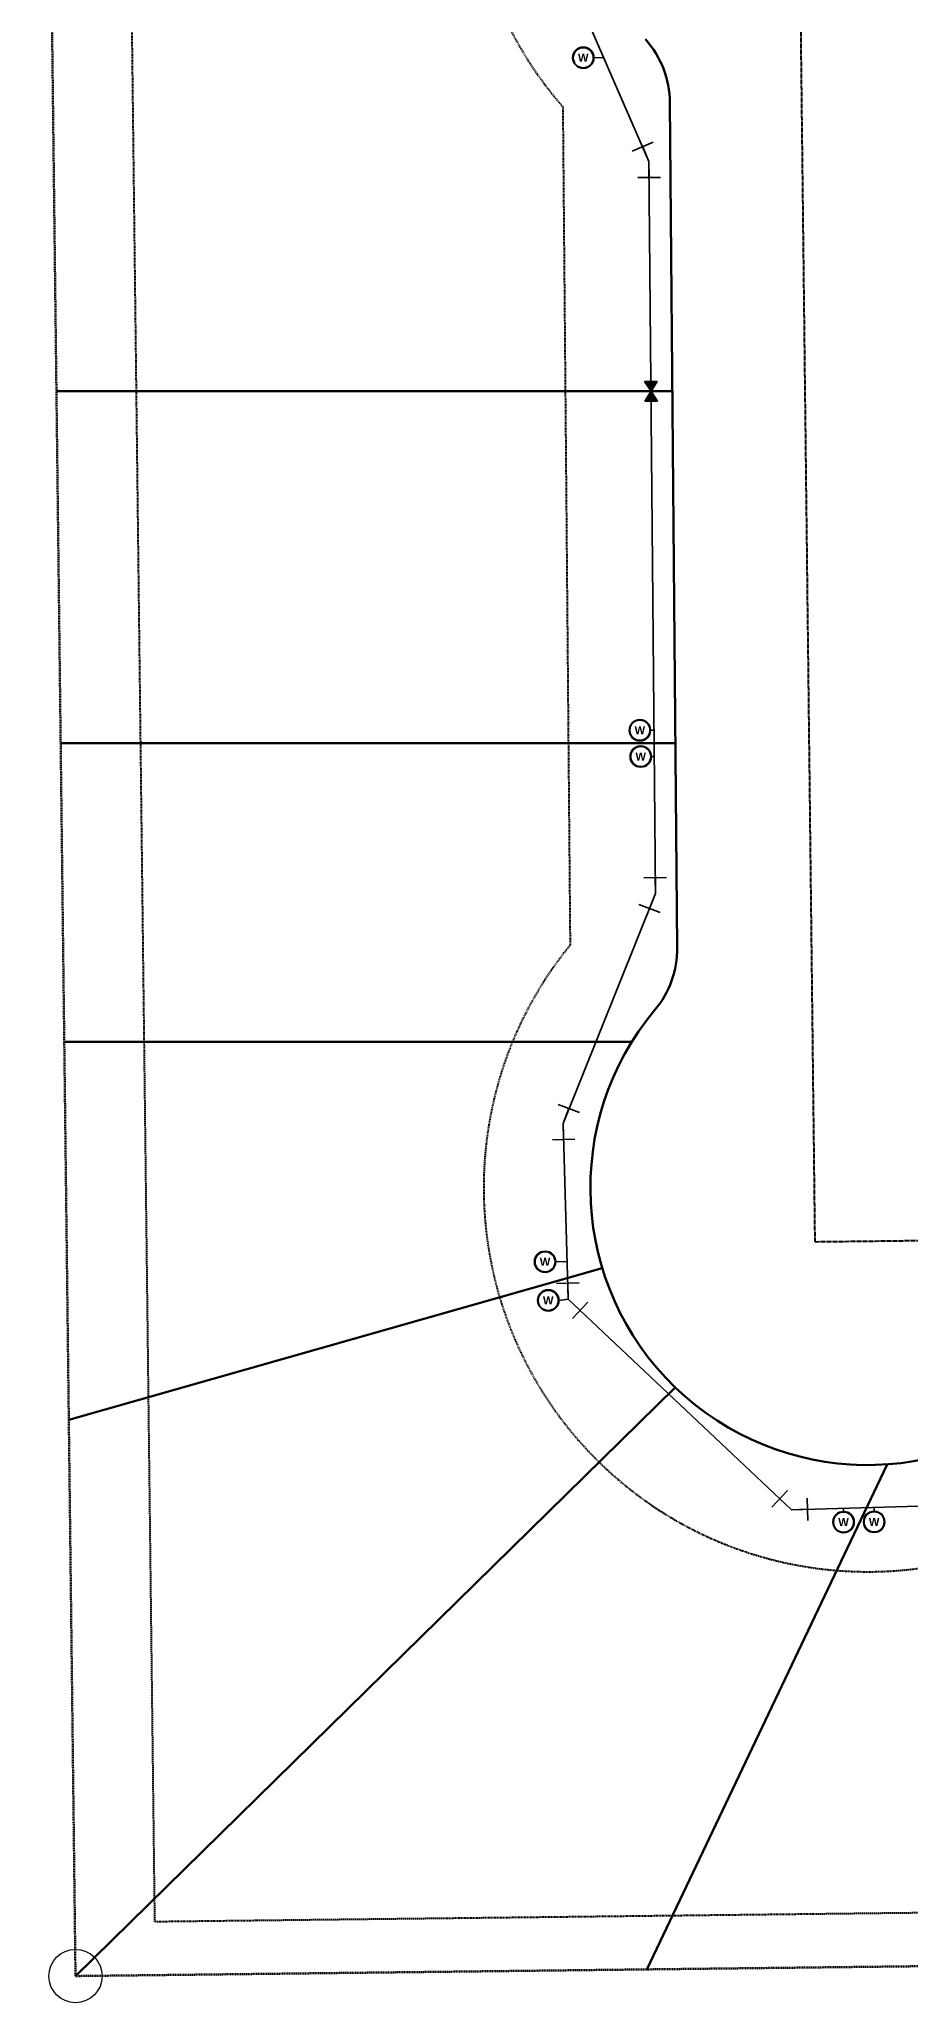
# Model space of a CAD drawing. Header units: feet. Extents: x -96 to 999, y -5 to 696.
# Drawn here: x -6.8 to 156.5, y -5 to 363.1 of the extents above; entities that cross this region are included whole.
import ezdxf
from ezdxf.enums import TextEntityAlignment as Align

# ---------------------------------------------------------------- set-up
doc = ezdxf.new("R2010")
doc.units = ezdxf.units.FT
doc.header["$MEASUREMENT"] = 0
for name, pattern in [('AutoCAD_Module2$0$BORDER2', [0.875, 0.25, -0.125, 0.25, -0.125, 0, -0.125]), ('CENTER2', [1.125, 0.75, -0.125, 0.125, -0.125]), ('HIDDEN2', [0.1875, 0.125, -0.0625])]:
    doc.linetypes.add(name, pattern=pattern)
for name, color, linetype, lineweight in [('AutoCAD_Module2$0$BOUNDARY', 7, 'AutoCAD_Module2$0$BORDER2', 90), ('BUILDINGLINE', 6, 'HIDDEN2', 40), ('EASEMENT', 3, 'HIDDEN2', 40), ('LOTLINES', 231, 'Continuous', 60), ('ROW', 5, 'Continuous', 80), ('WATERLINE', 4, 'Continuous', 35), ('X-ROAD-CL', 2, 'CENTER2', 40)]:
    doc.layers.add(name, color=color, linetype=linetype, lineweight=lineweight)
doc.layers.add('AutoCAD_Module2$0$ENDPOINT', color=1, linetype='Continuous')
doc.styles.add('PROPOSED', font='arialbd.ttf', dxfattribs={"height": 2.5})

# ---------------------------------------------------------------- blocks, each defined once
blk = doc.blocks.new('225')
for p, q in [((-3.12, 1.96), (0.82, 3.59)), ((-1.15, 2.77), (0, 0)), ((0, 0), (0, -3)), ((-2.11, -3), (2.11, -3))]:
    blk.add_line(p, q)
blk = doc.blocks.new('45')
for p, q in [((2.11, 3.04), (-2.11, 3.03)), ((0, 3.03), (0, 0)), ((2.12, -2.12), (0, 0)), ((3.63, -0.61), (0.62, -3.63))]:
    blk.add_line(p, q)
blk = doc.blocks.new('WM-P')
h = blk.add_hatch(color=256)
h.dxf.hatch_style = 1
h.paths.add_polyline_path([(2, 0, 1), (-2, 0, 1)])
h.paths.add_polyline_path([(-1.88, 0, -1), (1.88, 0, -1)], flags=16)
h.paths.add_polyline_path([(-1.49, 0.51, -1), (1.49, -0.51, -1)], flags=0)
h.paths.add_polyline_path([(-1.36, -1.13), (1.36, -1.13), (1.36, 1.12), (-1.36, 1.12)], flags=8)
for radius in [2, 1.88]:
    blk.add_circle((0, 0), radius)
at = {"style": 'PROPOSED'}
blk.add_text('W', height=1.5, dxfattribs=at).set_placement((0, 0), align=Align.MIDDLE_CENTER)
blk = doc.blocks.new('VALVE-P')
h = blk.add_hatch(color=256)
h.dxf.hatch_style = 1
h.paths.add_polyline_path([(-1.84, 1.19), (-1.84, -1.19), (0, 0)])
h.paths.add_polyline_path([(1.84, 1.19), (0, 0), (1.84, -1.19)])
for p, q in [((0, 0), (-1.84, 1.19)), ((-1.84, -1.19), (-1.84, 1.19)), ((0, 0), (-1.84, -1.19)), ((0, 0), (1.84, 1.19)), ((0, 0), (1.84, -1.19)), ((1.84, -1.19), (1.84, 1.19))]:
    blk.add_line(p, q)

msp = doc.modelspace()

# ---------------------------------------------------------------- linework, layer by layer
msp.add_line((0, 0), (0, 0))
msp.add_line((0, 0), (0, 0))
at = {"layer": 'AutoCAD_Module2$0$BOUNDARY'}
for p, q in [((0, 0), (-6.79, 564.38)), ((839.73, 9.8), (0, 0)), ((0, 0), (0, 0)), ((0, 0), (0, 0))]:
    msp.add_line(p, q, dxfattribs=at)
at = {"layer": 'AutoCAD_Module2$0$ENDPOINT'}
msp.add_circle((0, 0), 5, dxfattribs=at)
at = {"layer": 'BUILDINGLINE'}
msp.add_line((92.76, 193.38), (91.39, 350.38), dxfattribs=at)
for centre, start, end in [((145.59, 397.79), 50.8327, 221.1786), ((148.5, 147.81), 140.7323, 311.9257)]:
    msp.add_arc(centre, 72, start, end, dxfattribs=at)
at = {"layer": 'EASEMENT'}
for p, q in [((14.88, 10.17), (8.39, 549.32)), ((772.64, 19.02), (14.88, 10.17))]:
    msp.add_line(p, q, dxfattribs=at)
at = {"layer": 'LOTLINES'}
for p, q in [((111.86, 297.14), (-3.57, 297.14)), ((112.43, 231.14), (-2.78, 231.14)), ((104.27, 175.14), (-1.99, 175.14)), ((98.73, 132.75), (-1.25, 104.27)), ((0, 0), (112.4, 110.38)), ((152.1, 95.93), (107.08, 1.25))]:
    msp.add_line(p, q, dxfattribs=at)
at = {"layer": 'ROW'}
msp.add_line((112.77, 192.82), (111.39, 351.3), dxfattribs=at)
for centre, radius, start, end in [((93.39, 351.15), 18, 0.4992, 41.7817), ((94.77, 192.67), 18, 320.1438, 0.4992), ((148.5, 147.81), 52, 140.1438, 311.9257)]:
    msp.add_arc(centre, radius, start, end, dxfattribs=at)
at = {"layer": 'WATERLINE'}
for p, q in [((107.48, 340.23), (88.25, 384.46)), ((97.16, 359.68), (99.02, 359.7)), ((108.68, 202.96), (107.48, 340.23)), ((107.65, 233.59), (108.41, 233.59)), ((107.93, 228.66), (108.46, 228.66)), ((108.68, 203), (91.4, 159.88)), ((91.4, 159.88), (92.36, 126.9)), ((89.87, 133.92), (92.15, 133.99)), ((90.6, 126.68), (92.36, 126.9)), ((92.36, 126.9), (134.18, 87.43)), ((134.18, 87.43), (175.22, 88.62)), ((143.95, 87.11), (143.93, 87.71)), ((149.68, 87.16), (149.68, 87.88))]:
    msp.add_line(p, q, dxfattribs=at)
at = {"layer": 'X-ROAD-CL'}
for q in [(135.47, 407.67), (650.77, 143.67)]:
    msp.add_line((138.62, 137.69), q, dxfattribs=at)

# ---------------------------------------------------------------- block references
at = {"layer": 'WATERLINE'}
for p in [(95.16, 359.68), (105.77, 233.59), (105.93, 228.66), (88, 133.92), (88.6, 126.68), (143.95, 85.11), (149.68, 85.16)]:
    msp.add_blockref('WM-P', p, dxfattribs=at)
for name, p, rotation in [('225', (107.48, 340.23), 0.5812716871706449), ('VALVE-P', (107.86, 297.14), 270.4991560536785)]:
    msp.add_blockref(name, p, dxfattribs=dict(at, rotation=rotation))
at = {"layer": 'WATERLINE', "xscale": -1}
for name, p, rotation in [('225', (108.68, 202.96), 181.0776689737929), ('225', (91.4, 159.88), 1.658940660963513), ('45', (92.36, 126.9), 226.658940660963), ('45', (134.18, 87.43), 271.6589406609633)]:
    msp.add_blockref(name, p, dxfattribs=dict(at, rotation=rotation))

doc.saveas('drawing.dxf')
